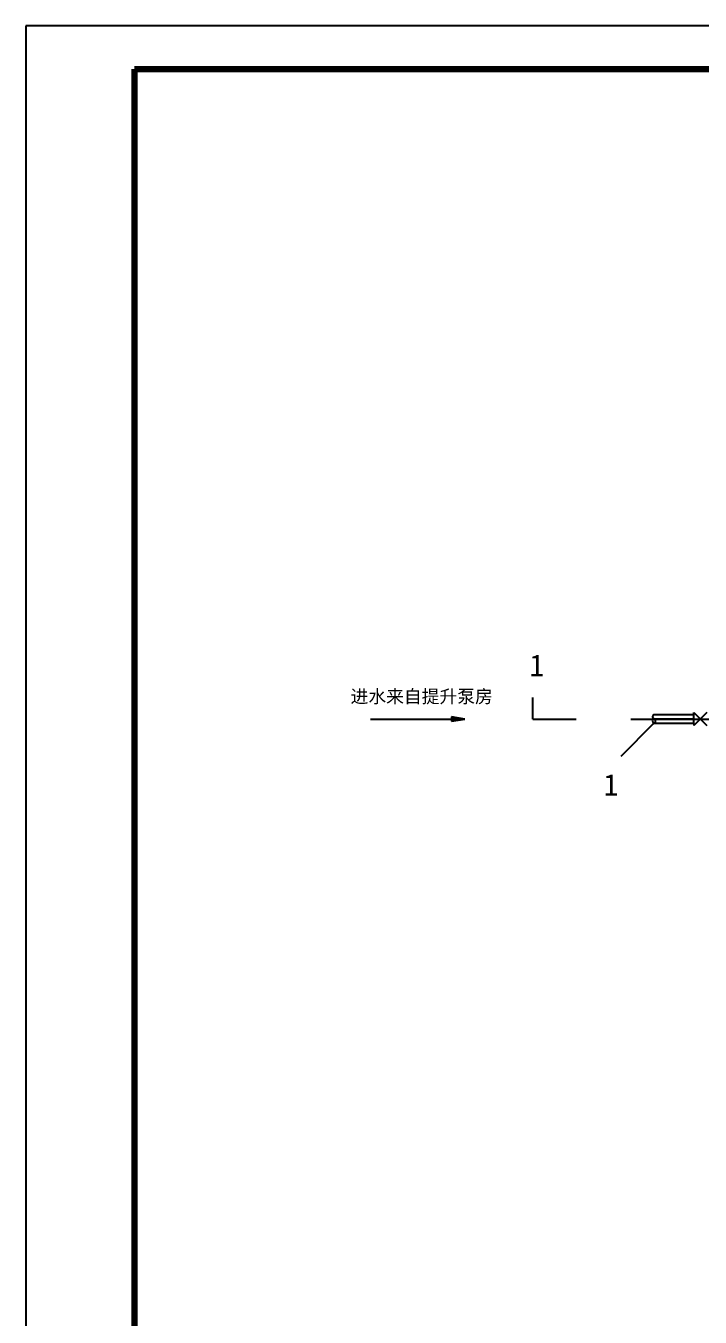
# Model space of a CAD drawing. Header units: millimetres. Extents: x 1414 to 3190, y 159 to 1050.
# Drawn here: x 1414.1 to 1569.3, y 753 to 1050 of the extents above; entities that cross this region are included whole.
import ezdxf

# ---------------------------------------------------------------- set-up
doc = ezdxf.new("R2010")
doc.units = ezdxf.units.MM
doc.linetypes.add('ACAD_ISO04W100', pattern=[30, 24, -3, 0, -3])
doc.layers.add('图层1', color=1, linetype='Continuous')
doc.styles.get("Standard").update_dxf_attribs({"font": 'txt', "bigfont": 'gbcbig.shx'})

msp = doc.modelspace()

# ---------------------------------------------------------------- hatches: boundary and pattern name
at = {"lineweight": -2}
msp.add_hatch(color=256, dxfattribs=at).paths.add_polyline_path([(1512.10735, 890.0236), (1515.10735, 890.5236), (1512.10735, 891.0236)])

# ---------------------------------------------------------------- linework, layer by layer
at = {"lineweight": 25}
for p, q in [((1414.10282, 1049.9729), (1414.10282, 455.9729)), ((2255.10282, 1049.9729), (1414.10282, 1049.9729)), ((1530.78248, 890.5236), (1530.78248, 895.5236)), ((1530.78248, 890.5236), (1540.78248, 890.5236)), ((1558.58786, 889.5236), (1551.00428, 881.92601))]:
    msp.add_line(p, q, dxfattribs=at)
at = {"lineweight": 100}
for q in [(1439.10282, 465.9729), (2245.10282, 1039.9729)]:
    msp.add_line((1439.10282, 1039.9729), q, dxfattribs=at)
at = {"lineweight": -2}
for p, q in [((1512.10735, 891.0236), (1512.10735, 890.0236)), ((1515.10735, 890.5236), (1512.10735, 891.0236)), ((1493.45481, 890.5236), (1512.10735, 890.5236)), ((1512.10735, 890.0236), (1515.10735, 890.5236))]:
    msp.add_line(p, q, dxfattribs=at)
at = {"color": 1, "lineweight": 25}
for p, q in [((1567.80529, 891.5236), (1567.80529, 892.0236)), ((1570.80529, 892.0236), (1567.80529, 889.0236)), ((1567.80529, 892.0236), (1570.80529, 889.0236)), ((1567.80529, 889.5236), (1567.80529, 891.5236)), ((1567.80529, 889.5236), (1567.80529, 889.0236))]:
    msp.add_line(p, q, dxfattribs=at)
at = {"linetype": 'ACAD_ISO04W100', "lineweight": 25}
msp.add_line((1553.36452, 890.5236), (1645.96994, 890.5236), dxfattribs=at)
at = {"color": 1, "lineweight": 25}
for centre, radius, start, end in [((1558.76512, 891.07266), 0.45273, 84.9089109, 257.009705), ((1559.14678, 890.126), 0.82175, 137.6134, 227.1446295), ((1558.46029, 890.08882), 0.57944, 282.7190179, 69.4858199)]:
    msp.add_arc(centre, radius, start, end, dxfattribs=at)
at = {"layer": '图层1', "lineweight": 25}
for p, q in [((1567.80529, 891.5236), (1558.80529, 891.5236)), ((1567.80529, 889.5236), (1558.58786, 889.5236)), ((1565.1589, 889.5236), (1558.58786, 889.5236)), ((1567.80529, 890.5236), (1558.84332, 890.5236)), ((1565.86239, 890.5236), (1558.84332, 890.5236))]:
    msp.add_line(p, q, dxfattribs=at)

# ---------------------------------------------------------------- texts
at = {"lineweight": 25, "char_height": 5}
for s, insert, width, attachment_point in [('{\\f@FangSong|b0|i0|c134|p49;1}', (1529.98524, 905.37495), 17.8180302, 1), ('{\\fFangSong|b0|i0|c134|p49;1}', (1548.783, 875.40957), 30, 5)]:
    msp.add_mtext(s, dxfattribs=dict(at, insert=insert, width=width, attachment_point=attachment_point))
at = {"lineweight": -2, "insert": (1488.84732, 897.23818), "char_height": 3, "width": 37.9162731, "attachment_point": 1}
msp.add_mtext('{\\fFangSong|b1|i0|c134|p49;进水来自提升泵房}', dxfattribs=at)

doc.saveas('drawing.dxf')
